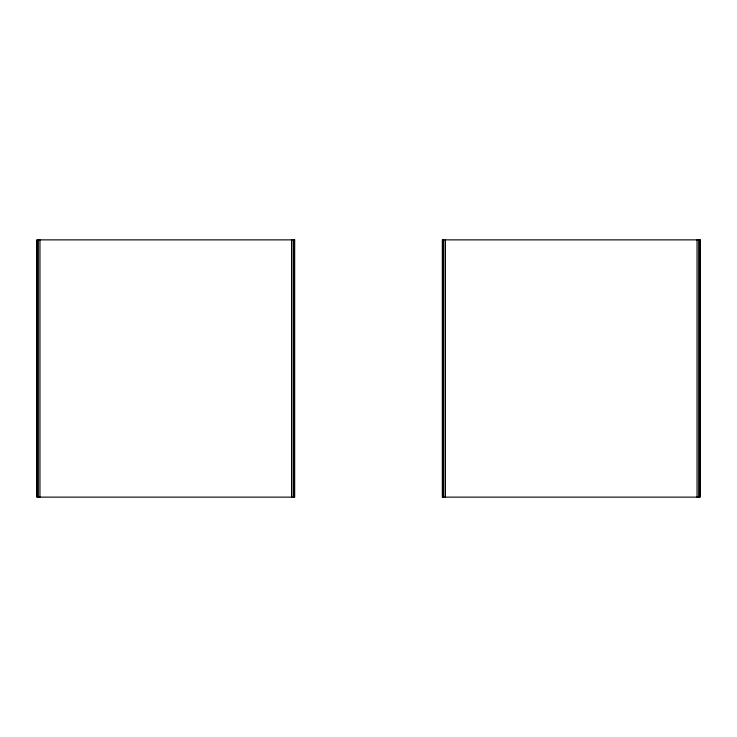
<?xml version="1.0" encoding="UTF-8"?>
<svg xmlns="http://www.w3.org/2000/svg" width="737" height="737" viewBox="0 0 737 737"><rect width="100%" height="100%" fill="white"/><g stroke="black" fill="none" stroke-linecap="round" stroke-linejoin="round"><path stroke-width="1.11" d="M699.763 239.866L699.763 497.134M698.676 239.866L698.676 497.134M697.045 239.866L697.045 497.134M445.434 239.866L445.434 497.134M443.803 239.866L443.803 497.134M442.707 239.866L442.707 497.134M294.293 239.866L294.293 497.134M293.197 239.866L293.197 497.134M291.566 239.866L291.566 497.134M39.955 239.866L39.955 497.134M38.324 239.866L38.324 497.134M37.237 239.866L37.237 497.134M294.68 239.866L36.85 239.866L36.85 497.134L294.68 497.134L294.68 239.866M700.15 239.866L442.32 239.866L442.32 497.134L700.15 497.134L700.15 239.866"/></g></svg>
